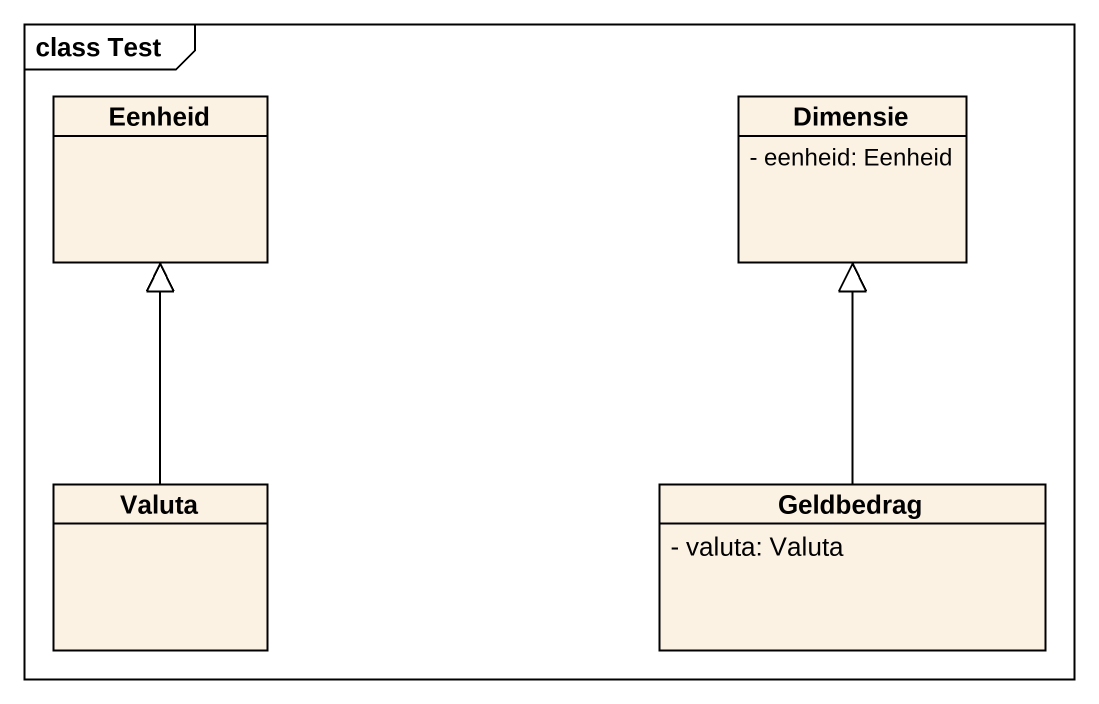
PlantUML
@startuml
mainframe class Test
hide circle
hide empty members
skinparam classAttributeIconSize 0
class Eenheid
class Dimensie {
  - eenheid: Eenheid
}
class Valuta
class Geldbedrag {
  - valuta: Valuta
}
Valuta -up-|> Eenheid
Geldbedrag -up-|> Dimensie
@enduml
